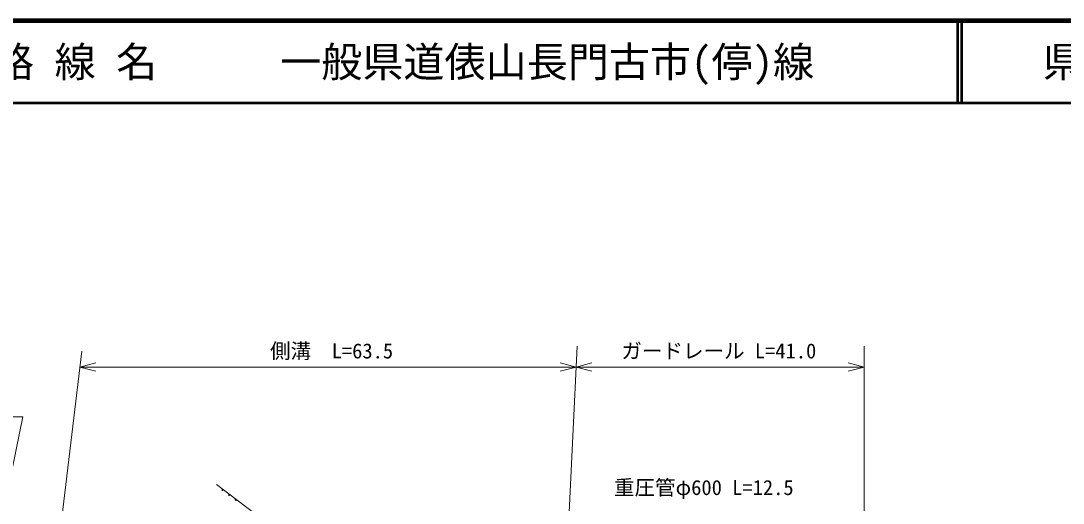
# Model space of a CAD drawing. Units: millimetres, scale not verified. Extents: x 40000 to 680000, y 20000 to 380000.
# Drawn here: x 183774 to 310626, y 321272 to 380000 of the extents above; entities that cross this region are included whole.
import ezdxf
from ezdxf.enums import TextEntityAlignment as Align

# ---------------------------------------------------------------- set-up
doc = ezdxf.new("R2010")
doc.units = ezdxf.units.MM
doc.header["$LTSCALE"] = 1000
for name, color, linetype, lineweight in [('M-BGD', 7, 'Continuous', 13), ('M-STR-HTXT', 7, 'Continuous', 13), ('M-TTL', 2, 'Continuous', 140), ('M-TTL-LINE', 7, 'Continuous', 50), ('M-TTL-TXT', 7, 'Continuous', 13)]:
    doc.layers.add(name, color=color, linetype=linetype, lineweight=lineweight)
doc.styles.add('ＭＳ ゴシック', font='')
doc.styles.get('ＭＳ ゴシック').set_extended_font_data('MS Gothic')

msp = doc.modelspace()

# ---------------------------------------------------------------- linework, layer by layer
at = {"layer": 'M-BGD'}
msp.add_line((207572, 323554), (215029, 317918), dxfattribs=at)
for centre in [(208325, 322892), (209123, 322289), (209920, 321686)]:
    msp.add_circle(centre, 75, dxfattribs=at)
at = {"layer": 'M-STR-HTXT'}
for p, q in [((249457, 298439), (251462, 340385)), ((286394, 274050), (286394, 340385)), ((186332, 299256), (191195, 339776)), ((190963, 337843), (192894, 338361)), ((190963, 337843), (251341, 337843)), ((190963, 337843), (192894, 337326)), ((251341, 337843), (249409, 338361)), ((251341, 337843), (249409, 337326)), ((251341, 337843), (253273, 338361)), ((251341, 337843), (286394, 337843)), ((251341, 337843), (253273, 337326)), ((286394, 337843), (284462, 338361)), ((286394, 337843), (284462, 337326))]:
    msp.add_line(p, q, dxfattribs=at)
msp.add_lwpolyline([(175714, 291157), (183997, 331782), (157747, 331782)], dxfattribs=at)
at = {"layer": 'M-TTL'}
msp.add_line((680000, 380000), (40000, 380000), dxfattribs=at)
at = {"layer": 'M-TTL-LINE'}
for p, q in [((297750, 380000), (297750, 370000)), ((298250, 380000), (298250, 370000)), ((40000, 370000), (680000, 370000))]:
    msp.add_line(p, q, dxfattribs=at)

# ---------------------------------------------------------------- texts
at = {"layer": 'M-STR-HTXT', "style": 'ＭＳ ゴシック'}
for s, p in [('側溝\u3000L=63.5', (214100, 338343)), ('ガードレール L=41.0', (256852, 338343)), ('重圧管φ600 L=12.5', (255960, 321711))]:
    msp.add_text(s, height=1833, dxfattribs=at).set_placement(p, align=Align.BOTTOM_LEFT)
at = {"layer": 'M-TTL-TXT', "style": 'ＭＳ ゴシック'}
msp.add_text('路 線 名      一般県道俵山長門古市(停)線', height=3666, dxfattribs=at).set_placement((180380, 375000), align=Align.MIDDLE_LEFT)
msp.add_text('県\u3000名', height=3666, dxfattribs=at).set_placement((315625, 375000), align=Align.MIDDLE_CENTER)

doc.saveas('drawing.dxf')
